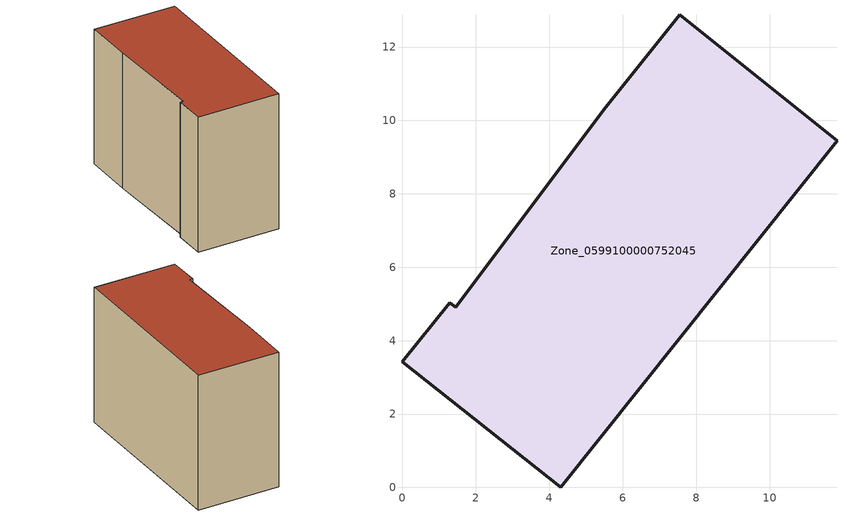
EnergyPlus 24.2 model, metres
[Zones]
Zone_0599100000752045
 floor ground (C_G): 5.48,10.29 7.56,12.89 11.84,9.45 4.31,0 0,3.43 1.29,5.04 1.45,4.91 z0.32
 wall outside (C_F): 4.31,0 11.84,9.45 7.56,12.89 5.48,10.29 1.45,4.91 1.29,5.04 0,3.43 4.31,0 z0.32:9.42
 roof outside (C_R): 5.48,10.29 1.45,4.91 1.29,5.04 0,3.43 4.31,0 11.84,9.45 7.56,12.89 z9.42
[BUILDING]
Pand.0599100000752045: North Axis=0; Terrain=City; Loads Convergence Tolerance Value=0.04; Temperature Convergence Tolerance Value=0.4; Solar Distribution=FullExterior; Maximum Number of Warmup Days=25; Minimum Number of Warmup Days=1
[Site:Location]
Rotterdam.The.Hague.AP_ZH_NLD Design_Conditions: Latitude=51.96; Longitude=4.45; Time Zone=1; Elevation=-4.5
[SITE:GROUNDTEMPERATURE:BUILDINGSURFACE]
18, 18, 18, 18, 18, 18, 18, 18, 18, 18, 18, 18
[MATERIAL] Thermal Absorptance=0.9; Solar Absorptance=0.7; Visible Absorptance=0.7
Name | Roughness | Thickness | Conductivity | Density | Specific Heat
G.TI.2006-2014 | MediumSmooth | 0.15 | 0.06 | 540 | 1210
F.TI.2006-2014 | Rough | 0.3 | 0.12 | 1920 | 840
R.TI.2006-2014 | MediumRough | 0.2 | 0.08 | 1500 | 1000
[CONSTRUCTION]
C_G: G.TI.2006-2014
C_F: F.TI.2006-2014
C_R: R.TI.2006-2014
[ZONE]
Zone_0599100000752045: Type=1; Multiplier=1; Ceiling Height=Autocalculate; Volume=Autocalculate; Floor Area=autocalculate; Part of Total Floor Area=Yes
[ZONEINFILTRATION:DESIGNFLOWRATE]
Infil_Zone_0599100000752045: Zone or ZoneList or Space or SpaceList=Zone_0599100000752045; Schedule=AlwaysOn; Design Flow Rate Calculation Method=Flow/Area; Flow Rate per Floor Area=0.0015; Constant Term Coefficient=1; Temperature Term Coefficient=0; Velocity Term Coefficient=0; Velocity Squared Term Coefficient=0
[HVACTEMPLATE:ZONE:IDEALLOADSAIRSYSTEM]
Zone_0599100000752045: Maximum Heating Supply Air Temperature=50; Minimum Cooling Supply Air Temperature=13; Maximum Heating Supply Air Humidity Ratio=0.0156; Minimum Cooling Supply Air Humidity Ratio=0.0077; Heating Limit=NoLimit; Cooling Limit=NoLimit; Dehumidification Control Type=ConstantSensibleHeatRatio; Cooling Sensible Heat Ratio=0.7; Dehumidification Setpoint=60; Humidification Control Type=None; Humidification Setpoint=30; Outdoor Air Method=None; Outdoor Air Flow Rate per Person=0.00944; Outdoor Air Flow Rate per Zone Floor Area=0; Outdoor Air Flow Rate per Zone=0; Demand Controlled Ventilation Type=None; Outdoor Air Economizer Type=NoEconomizer; Heat Recovery Type=None; Sensible Heat Recovery Effectiveness=0.7; Latent Heat Recovery Effectiveness=0.65
[ZONECONTROL:THERMOSTAT]
ThermostatControl_Zone_0599100000752045: Zone or ZoneList=Zone_0599100000752045; Control Type Schedule=DualSetpointControlType; Control 1=Thermostat_Zone_0599100000752045; Temperature Difference Between Cutout And Setpoint=0
[THERMOSTATSETPOINT:DUALSETPOINT]
Thermostat_Zone_0599100000752045: Heating Setpoint Temperature Schedule=HeatingSetpoint_Zone_0599100000752045; Cooling Setpoint Temperature Schedule=CoolingSetpoint_Zone_0599100000752045
[SCHEDULE:COMPACT]
HeatingSetpoint_Zone_0599100000752045: Through: 12/31, For: AllDays, Until: 24:00, 21
CoolingSetpoint_Zone_0599100000752045: Through: 12/31, For: AllDays, Until: 24:00, 24
DualSetpointControlType: Through: 12/31, For: AllDays, Until: 24:00, 4
AlwaysOn: Through: 12/31, For: AllDays, Until: 24:00, 1
